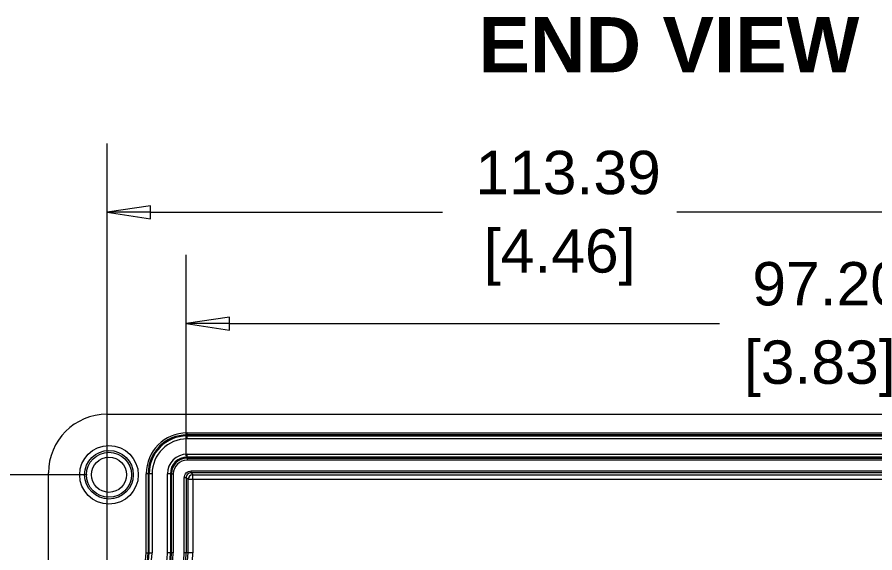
# Model space of a CAD drawing. Header units: millimetres. Extents: x 13 to 608, y 13 to 467.
# Drawn here: x 241.5 to 329.4, y 265.5 to 320.4 of the extents above; entities that cross this region are included whole.
import ezdxf

# ---------------------------------------------------------------- set-up
doc = ezdxf.new("R2010")
doc.units = ezdxf.units.MM
doc.header["$LTSCALE"] = 2.222222
for name, color, linetype, lineweight in [('Dimension (ANSI)', 7, 'Continuous', 9), ('Symbol (ANSI)', 7, 'Continuous', 9), ('Visible (ANSI)', 7, 'Continuous', 9), ('Visible Narrow (ANSI)', 7, 'Continuous', 9)]:
    doc.layers.add(name, color=color, linetype=linetype, lineweight=lineweight)
doc.styles.add('Label Text (ANSI)', font='arialbd.ttf')
doc.styles.add('Note Text (ANSI)', font='arial.ttf')
doc.dimstyles.new('Default - mm (ANSI)', dxfattribs={"dimscale": 2.222222, "dimtxt": 2, "dimasz": 2, "dimexe": 3.175, "dimexo": 1, "dimgap": 0.8, "dimtad": 0, "dimtih": 1, "dimtoh": 1, "dimrnd": 1e-08, "dimzin": 4, "dimdsep": 46, "dimtxsty": 'Note Text (ANSI)', "dimblk": 'Filled-1', "dimcen": 0.09, "dimdle": 10, "dimclrd": 256, "dimclre": 256, "dimclrt": 256, "dimadec": 1, "dimazin": 0, "dimtfac": 1.524, "dimtofl": 0, "dimtmove": 0, "dimatfit": 3, "dimfxl": 1, "dimtolj": 1, "dimtzin": 0, "dimlwd": -1, "dimlwe": -1, "dimarcsym": 0})

# ---------------------------------------------------------------- blocks, each defined once
blk = doc.blocks.new('Filled-1')
at = {"color": 0}
for p, q in [((0, 0), (-1, 0.15)), ((-1, 0.15), (-1, -0.15)), ((-1, 0), (0, 0)), ((-1, -0.15), (0, 0))]:
    blk.add_line(p, q, dxfattribs=at)
at = {"color": 0, "flags": 128}
blk.add_lwpolyline([(-1, -0.15), (0, 0), (-1, 0.15), (-1, -0.15)], dxfattribs=at)
at = {"color": 0}
blk.add_solid([(-1, -0.15), (0, 0), (-1, 0.15), (-1, -0.15)], dxfattribs=at)
blk = doc.blocks.new('*D21')
at = {"layer": 'Defpoints', "color": 0, "transparency": 16777216}
for p in [(235.14, 273.53), (250.937, 273.53), (250.937, 205.53)]:
    blk.add_point(p, dxfattribs=at)
at = {"layer": 'Dimension (ANSI)', "transparency": 16777216}
for p, q in [((248.714, 273.53), (228.084, 273.53)), ((235.14, 269.086), (235.14, 248.203)), ((235.14, 209.975), (235.14, 230.857)), ((248.714, 205.53), (228.084, 205.53))]:
    blk.add_line(p, q, dxfattribs=at)
at = {"layer": 'Dimension (ANSI)', "transparency": 16777216, "xscale": 4.444444444444445, "yscale": 4.444444444444445, "zscale": 4.444444444444445}
for p, rotation in [((235.14, 273.53), 90), ((235.14, 205.53), 270)]:
    blk.add_blockref('Filled-1', p, dxfattribs=dict(at, rotation=rotation))
at = {"layer": 'Dimension (ANSI)', "transparency": 16777216, "char_height": 4.4444, "attachment_point": 5, "style": 'Note Text (ANSI)'}
for s, insert in [('\\A1; 68.00', (235.14, 243.577)), ('\\A1;[2.68]', (235.14, 234.904))]:
    blk.add_mtext(s, dxfattribs=dict(at, insert=insert))
blk = doc.blocks.new('*D22')
at = {"layer": 'Defpoints', "color": 0, "transparency": 16777216}
for p in [(356.038, 289.03), (258.84, 273.227), (356.038, 273.245)]:
    blk.add_point(p, dxfattribs=at)
at = {"layer": 'Dimension (ANSI)', "transparency": 16777216}
for p, q in [((258.84, 275.449), (258.84, 296.086)), ((356.038, 275.467), (356.038, 296.086)), ((263.285, 289.03), (313.467, 289.03)), ((351.594, 289.03), (333.988, 289.03))]:
    blk.add_line(p, q, dxfattribs=at)
at = {"layer": 'Dimension (ANSI)', "transparency": 16777216, "xscale": 4.444444444444445, "yscale": 4.444444444444445, "zscale": 4.444444444444445, "rotation": 180}
blk.add_blockref('Filled-1', (258.84, 289.03), dxfattribs=at)
at = {"layer": 'Dimension (ANSI)', "transparency": 16777216, "xscale": 4.444444444444445, "yscale": 4.444444444444445, "zscale": 4.444444444444445}
blk.add_blockref('Filled-1', (356.038, 289.03), dxfattribs=at)
at = {"layer": 'Dimension (ANSI)', "transparency": 16777216, "char_height": 4.4444, "attachment_point": 5, "style": 'Note Text (ANSI)'}
for s, insert in [('\\A1; 97.20', (323.727, 293.077)), ('\\A1;[3.83]', (323.727, 284.404))]:
    blk.add_mtext(s, dxfattribs=dict(at, insert=insert))
blk = doc.blocks.new('*D24')
at = {"layer": 'Defpoints', "color": 0, "transparency": 16777216}
for p in [(250.74, 300.428), (364.133, 265.132), (250.74, 257.132)]:
    blk.add_point(p, dxfattribs=at)
at = {"layer": 'Dimension (ANSI)', "transparency": 16777216}
for p, q in [((250.74, 259.355), (250.74, 307.484)), ((364.133, 267.355), (364.133, 307.484)), ((255.185, 300.428), (285.092, 300.428)), ((359.689, 300.428), (309.09, 300.428))]:
    blk.add_line(p, q, dxfattribs=at)
at = {"layer": 'Dimension (ANSI)', "transparency": 16777216, "xscale": 4.444444444444445, "yscale": 4.444444444444445, "zscale": 4.444444444444445, "rotation": 180}
blk.add_blockref('Filled-1', (250.74, 300.428), dxfattribs=at)
at = {"layer": 'Dimension (ANSI)', "transparency": 16777216, "xscale": 4.444444444444445, "yscale": 4.444444444444445, "zscale": 4.444444444444445}
blk.add_blockref('Filled-1', (364.133, 300.428), dxfattribs=at)
at = {"layer": 'Dimension (ANSI)', "transparency": 16777216, "attachment_point": 5, "style": 'Note Text (ANSI)'}
for s, insert, char_height in [('\\A1; 113.39', (297.091, 304.477), 4.44444), ('\\A1;[4.46]', (297.091, 295.802), 4.4444)]:
    blk.add_mtext(s, dxfattribs=dict(at, insert=insert, char_height=char_height))

msp = doc.modelspace()

# ---------------------------------------------------------------- linework, layer by layer
at = {"layer": 'Visible (ANSI)'}
for p, q in [((250.735, 279.73), (364.139, 279.73)), ((244.737, 205.328), (244.737, 273.732))]:
    msp.add_line(p, q, dxfattribs=at)
for radius in [3, 2.491, 2.306, 1.8]:
    msp.add_circle((250.937, 273.53), radius, dxfattribs=at)
msp.add_ellipse((250.739, 273.728), major_axis=(4.246, -4.246), ratio=0.999315, start_param=2.356537, end_param=3.926648, dxfattribs=at)
at = {"layer": 'Visible Narrow (ANSI)'}
for p, q in [((258.937, 277.82), (355.937, 277.82)), ((258.937, 277.62), (258.937, 277.82)), ((258.937, 277.514), (258.937, 277.62)), ((355.937, 277.62), (258.937, 277.62)), ((258.937, 277.514), (355.937, 277.514)), ((258.937, 277.214), (258.937, 277.514)), ((355.937, 277.214), (258.937, 277.214)), ((258.937, 275.646), (355.937, 275.646)), ((258.937, 275.346), (258.937, 275.646)), ((258.937, 275.346), (258.937, 275.24)), ((355.937, 275.346), (258.937, 275.346)), ((258.937, 275.24), (355.937, 275.24)), ((258.937, 275.24), (258.937, 275.04)), ((355.937, 275.04), (258.937, 275.04)), ((254.747, 265.53), (254.747, 273.63)), ((254.947, 273.63), (254.747, 273.63)), ((255.053, 273.63), (254.947, 273.63)), ((254.947, 273.63), (254.947, 265.53)), ((255.053, 265.53), (255.053, 273.63)), ((255.352, 273.63), (255.053, 273.63)), ((255.352, 273.63), (255.352, 265.53)), ((256.921, 265.53), (256.921, 273.63)), ((257.221, 273.63), (256.921, 273.63)), ((257.221, 273.63), (257.327, 273.63)), ((257.221, 273.63), (257.221, 265.53)), ((257.327, 265.53), (257.327, 273.63)), ((257.327, 273.63), (257.526, 273.63)), ((257.526, 273.63), (257.526, 265.53)), ((258.64, 265.53), (258.64, 273.227)), ((258.84, 273.227), (258.64, 273.227)), ((259.031, 273.036), (258.84, 273.227)), ((258.84, 273.227), (258.84, 265.53)), ((259.34, 273.927), (355.539, 273.927)), ((259.34, 273.727), (259.34, 273.927)), ((355.539, 273.727), (259.34, 273.727)), ((259.34, 273.727), (259.53, 273.536)), ((259.53, 273.536), (355.357, 273.536)), ((259.53, 273.036), (259.53, 273.536)), ((259.031, 265.53), (259.031, 273.036)), ((259.53, 273.036), (259.031, 273.036)), ((355.357, 273.036), (259.53, 273.036)), ((259.53, 273.036), (259.53, 265.53)), ((254.747, 265.53), (254.947, 265.53)), ((255.053, 265.53), (254.947, 265.53)), ((255.053, 265.53), (255.352, 265.53)), ((257.221, 265.53), (256.921, 265.53)), ((257.221, 265.53), (257.327, 265.53)), ((257.526, 265.53), (257.327, 265.53)), ((258.84, 265.53), (258.64, 265.53)), ((259.031, 265.53), (258.84, 265.53)), ((259.53, 265.53), (259.031, 265.53))]:
    msp.add_line(p, q, dxfattribs=at)
for centre, radius, start, end in [((258.937, 273.63), 4.19, 90, 180), ((258.937, 273.63), 3.99, 90, 180), ((258.937, 273.63), 3.884, 90, 180), ((258.937, 273.63), 3.584, 90, 180), ((258.937, 273.63), 2.016, 90, 180), ((258.937, 273.63), 1.716, 90, 180), ((258.937, 273.63), 1.61, 90, 180), ((258.937, 273.63), 1.41, 90, 180), ((250.937, 265.53), 3.81, 270, 0), ((250.937, 265.53), 4.01, 270, 0), ((250.937, 265.53), 4.116, 270, 0), ((250.937, 265.53), 4.416, 270, 0), ((250.937, 265.53), 5.984, 270, 0), ((250.937, 265.53), 6.39, 270, 0), ((250.937, 265.53), 6.284, 270, 0), ((250.937, 265.53), 6.59, 270, 0), ((250.937, 265.53), 7.703, 272.06878, 0), ((250.937, 265.53), 7.903, 272.06878, 0), ((250.937, 265.53), 8.094, 273.2942, 0), ((250.937, 265.53), 8.594, 273.2942, 0)]:
    msp.add_arc(centre, radius, start, end, dxfattribs=at)
for centre, major_axis, ratio, start_param, end_param in [((259.34, 273.227), (-0.353, -0.353), 0.999951, 3.926721, 5.498057), ((259.53, 273.036), (0.354, 0.354), 0.999695, 0.78555, 2.356042)]:
    msp.add_ellipse(centre, major_axis=major_axis, ratio=ratio, start_param=start_param, end_param=end_param, dxfattribs=at)
msp.add_open_spline([(258.64, 273.227), (258.64, 273.411), (258.716, 273.592), (258.975, 273.851), (259.156, 273.927), (259.34, 273.927)], degree=3, knots=[2.356347, 2.356347, 2.356347, 2.356347, 3.141593, 3.141593, 3.926839, 3.926839, 3.926839, 3.926839], dxfattribs=at)

# ---------------------------------------------------------------- texts
at = {"layer": 'Symbol (ANSI)', "insert": (288.788, 314.783), "char_height": 5.6444, "attachment_point": 7, "style": 'Label Text (ANSI)'}
msp.add_mtext('END VIEW', dxfattribs=at)

# ---------------------------------------------------------------- dimensions: what is measured, and where the dimension line sits
at = {"layer": 'Dimension (ANSI)'}
for base, p1, p2, angle, text, override, picture, middle in [((250.74, 300.428), (364.133, 265.132), (250.74, 257.132), 180, ' <>\\X[4.46]', {"dimgap": 0.8, "dimtih": 0, "dimtoh": 0, "dimdec": 2, "dimpost": '\\X', "dimtol": 0, "dimlim": 0, "dimtp": 0, "dimtm": 0, "dimtdec": 2, "dimatfit": 1}, '*D24', (297.091, 300.428)), ((356.038, 289.03), (258.84, 273.227), (356.038, 273.245), 180, ' <>\\X[3.83]', {"dimgap": 0.8, "dimtih": 0, "dimtoh": 0, "dimdec": 2, "dimpost": '\\X', "dimtol": 0, "dimlim": 0, "dimtp": 0, "dimtm": 0, "dimtdec": 2, "dimatfit": 1}, '*D22', (323.727, 289.03)), ((235.14, 273.53), (250.937, 205.53), (250.937, 273.53), 90, ' <>\\X[2.68]', {"dimgap": 0.8, "dimdec": 2, "dimpost": '\\X', "dimtol": 0, "dimlim": 0, "dimtp": 0, "dimtm": 0, "dimtdec": 2, "dimatfit": 1}, '*D21', (235.14, 239.53))]:
    dim = msp.add_linear_dim(base=base, p1=p1, p2=p2, angle=angle, text=text, dimstyle='Default - mm (ANSI)', override=override, dxfattribs=at)
    dim.commit()
    dim.dimension.update_dxf_attribs({"geometry": picture, "text_midpoint": middle, "dimtype": 160})

doc.saveas('drawing.dxf')
